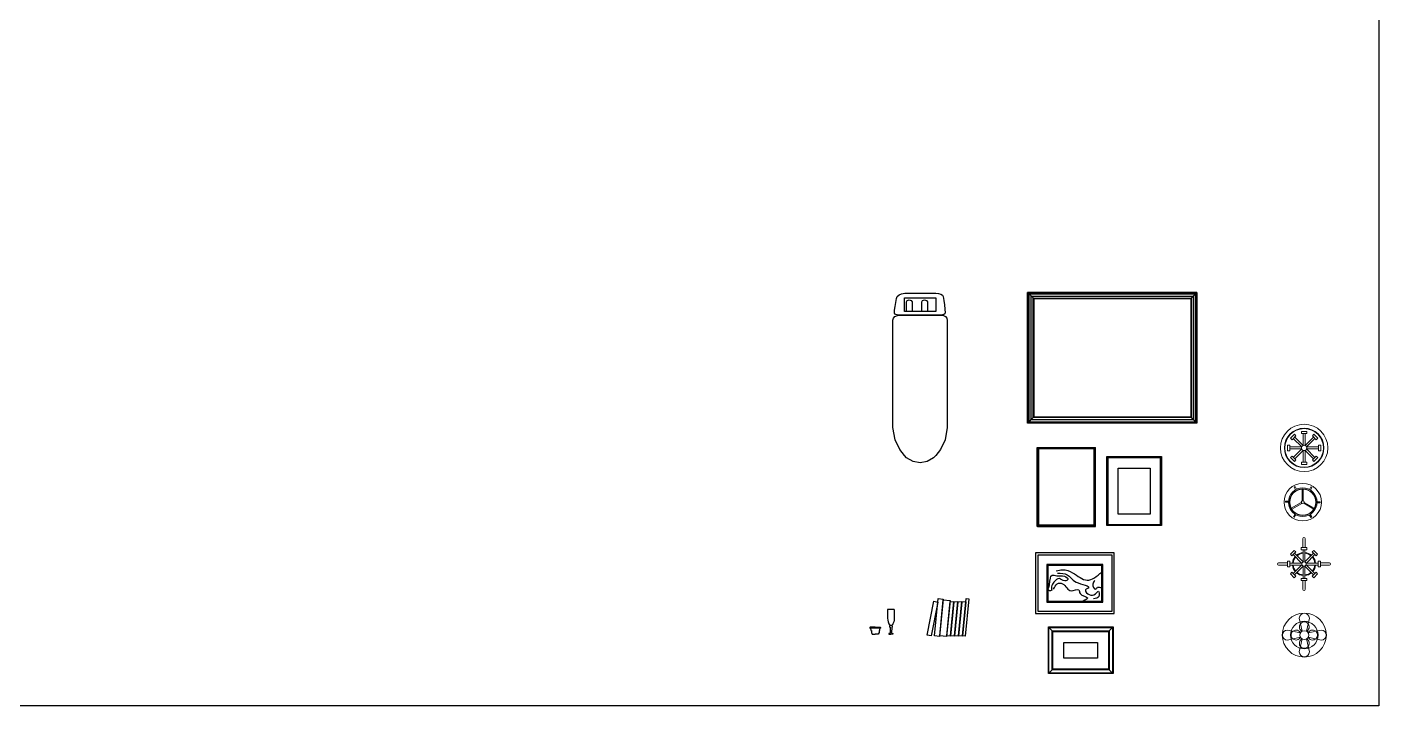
# Model space of a CAD drawing. Header units: millimetres. Extents: x 3103 to 179340, y -10977 to 70536.
# Drawn here: x 118279 to 130548, y 3121 to 9286 of the extents above; entities that cross this region are included whole.
import ezdxf

# ---------------------------------------------------------------- set-up
doc = ezdxf.new("R2010")
doc.units = ezdxf.units.MM
doc.header["$LTSCALE"] = 0.5
doc.linetypes.add('ELGO_LTYPE0', pattern=[0])
doc.layers.add('A8-17', color=6, linetype='Continuous')
doc.layers.add('MEBEL', color=1, linetype='Continuous')
doc.layers.add('Интерьер - Мебель_Ном_пера__11', color=171, linetype='Continuous', lineweight=18)

# ---------------------------------------------------------------- blocks, each defined once
blk = doc.blocks.new('stand 1')
at = {"layer": 'Интерьер - Мебель_Ном_пера__11', "linetype": 'Continuous'}
for p, q in [((-88.388, 123.744), (-123.744, 88.388)), ((-88.388, 123.744), (-74.246, 109.602)), ((-25, 150), (-24.62, 150)), ((-25, 150), (-25, 130)), ((25, 150), (-25, 150)), ((-25, 130), (25, 130)), ((-24.62, 150), (-23.492, 150)), ((-23.492, 150), (-21.651, 150)), ((-21.651, 150), (-19.151, 150)), ((-19.151, 150), (-16.07, 150)), ((-16.07, 150), (-12.5, 150)), ((-12.5, 150), (-8.551, 150)), ((-9, 130), (-9, 22.733)), ((-8.551, 150), (-4.341, 150)), ((-4.341, 150), (0, 150)), ((0, 150), (4.341, 150)), ((4.341, 150), (8.551, 150)), ((8.551, 150), (12.5, 150)), ((9, 130), (9, 22.733)), ((12.5, 150), (16.07, 150)), ((16.07, 150), (19.151, 150)), ((19.151, 150), (21.651, 150)), ((21.651, 150), (23.492, 150)), ((23.492, 150), (24.62, 150)), ((24.62, 150), (25, 150)), ((25, 150), (25, 130)), ((88.388, 123.744), (74.246, 109.602)), ((123.744, 88.388), (88.388, 123.744)), ((-150, 25), (-130, 25)), ((-150, 25), (-150, -25)), ((-150, 25), (-130, 25)), ((-150, 25), (-150, -25)), ((-130, -25), (-130, 25)), ((-130, -25), (-130, 25)), ((-130, 9), (-22.733, 9)), ((-130, 9), (-22.733, 9)), ((-123.744, 88.388), (-109.602, 74.246)), ((-109.602, 74.246), (-74.246, 109.602)), ((-98.288, 85.56), (-22.439, 9.711)), ((-85.56, 98.288), (-9.711, 22.439)), ((85.56, 98.288), (9.711, 22.439)), ((98.288, 85.56), (22.439, 9.711)), ((130, 9), (22.733, 9)), ((74.246, 109.602), (109.602, 74.246)), ((123.744, 88.388), (109.602, 74.246)), ((150, 25), (130, 25)), ((130, 25), (130, -25)), ((150, -25), (150, 25)), ((-150, -25), (-130, -25)), ((-150, -25), (-130, -25)), ((-130, -9), (-22.733, -9)), ((-130, -9), (-22.733, -9)), ((-123.744, -88.388), (-109.602, -74.246)), ((-123.744, -88.388), (-88.388, -123.744)), ((-74.246, -109.602), (-109.602, -74.246)), ((-98.288, -85.56), (-22.439, -9.711)), ((-88.388, -123.744), (-74.246, -109.602)), ((-85.56, -98.288), (-9.711, -22.439)), ((-9, -130), (-9, -22.733)), ((9, -130), (9, -22.733)), ((85.56, -98.288), (9.711, -22.439)), ((98.288, -85.56), (22.439, -9.711)), ((130, -9), (22.733, -9)), ((109.602, -74.246), (74.246, -109.602)), ((88.388, -123.744), (74.246, -109.602)), ((88.388, -123.744), (123.744, -88.388)), ((123.744, -88.388), (109.602, -74.246)), ((150, -25), (130, -25)), ((-25, -150), (-25, -130)), ((25, -130), (-25, -130)), ((-25, -150), (25, -150)), ((25, -150), (25, -130))]:
    blk.add_line(p, q, dxfattribs=at)
for radius in [215, 179.315, 174.987, 24.5]:
    blk.add_circle((0, 0), radius, dxfattribs=at)
blk = doc.blocks.new('stand deco')
at = {"layer": 'Интерьер - Мебель_Ном_пера__11', "linetype": 'Continuous'}
for p, q in [((-123.744, 88.388), (-88.388, 123.744)), ((-88.388, 123.744), (-74.246, 109.602)), ((-25, 150), (-25, 130)), ((-25, 150), (25, 150)), ((-25, 130), (25, 130)), ((-10, 230.93), (-10, 150)), ((-9, 130), (-9, 21.728)), ((9, 21.728), (9, 130)), ((10, 150), (10, 230.96)), ((25, 150), (25, 130)), ((88.388, 123.744), (74.246, 109.602)), ((88.388, 123.744), (123.744, 88.388)), ((-150, 10), (-230.96, 10)), ((-150, -25), (-150, 25)), ((-150, 25), (-130, 25)), ((-130, -25), (-130, 25)), ((-21.728, 9), (-130, 9)), ((-123.744, 88.388), (-109.602, 74.246)), ((-109.602, 74.246), (-74.246, 109.602)), ((-98.288, 85.56), (-18.933, 6.205)), ((-6.205, 18.933), (-85.56, 98.288)), ((-80.328, 67.6), (-80.435, 67.493)), ((-67.493, 80.435), (-67.6, 80.328)), ((-9.03, 22.79), (-9, 22.787)), ((85.56, 98.288), (6.205, 18.933)), ((9, 22.787), (9.03, 22.79)), ((18.933, 6.205), (98.288, 85.56)), ((130, 9), (21.728, 9)), ((22.79, 9.03), (22.787, 9)), ((67.6, 80.328), (67.493, 80.435)), ((74.246, 109.602), (109.602, 74.246)), ((80.435, 67.493), (80.328, 67.6)), ((123.744, 88.388), (109.602, 74.246)), ((130, 25), (130, -25)), ((150, 25), (130, 25)), ((150, 25), (150, -25)), ((230.93, 10), (150, 10)), ((-230.93, -10), (-150, -10)), ((-150, -25), (-130, -25)), ((-130, -9), (-21.728, -9)), ((-123.744, -88.388), (-109.602, -74.246)), ((-88.388, -123.744), (-123.744, -88.388)), ((-74.246, -109.602), (-109.602, -74.246)), ((-18.933, -6.205), (-98.288, -85.56)), ((-88.388, -123.744), (-74.246, -109.602)), ((-85.56, -98.288), (-6.205, -18.933)), ((-80.435, -67.493), (-80.328, -67.6)), ((-9, -22.787), (-9.03, -22.79)), ((-9, -21.728), (-9, -130)), ((6.205, -18.933), (85.56, -98.288)), ((9, -130), (9, -21.728)), ((9.03, -22.79), (9, -22.787)), ((98.288, -85.56), (18.933, -6.205)), ((21.728, -9), (130, -9)), ((22.787, -9), (22.79, -9.03)), ((67.493, -80.435), (67.6, -80.328)), ((109.602, -74.246), (74.246, -109.602)), ((88.388, -123.744), (74.246, -109.602)), ((80.328, -67.6), (80.435, -67.493)), ((123.744, -88.388), (88.388, -123.744)), ((123.744, -88.388), (109.602, -74.246)), ((150, -25), (130, -25)), ((150, -10), (230.96, -10)), ((25, -130), (-25, -130)), ((-25, -150), (-25, -130)), ((25, -150), (-25, -150)), ((-10, -150), (-10, -230.96)), ((10, -230.93), (10, -150)), ((25, -150), (25, -130))]:
    blk.add_line(p, q, dxfattribs=at)
blk.add_circle((0, 0), 19.924, dxfattribs=at)
for centre, radius, start, end in [((0, 230.918), 10, 0.240375, 179.9329), ((-230.918, 0), 10, 90.2404, 269.9329), ((0, 0), 104.851, 139.9241, 175.0153), ((0, 0), 98.688, 140.2325, 174.7675), ((0, 0), 104.851, 94.9241, 130.0759), ((0, 0), 98.688, 95.2325, 129.7675), ((0, 0), 104.851, 49.9241, 85.0759), ((0, 0), 98.688, 50.2325, 84.7675), ((0, 0), 98.688, 5.232471, 39.7675), ((0, 0), 104.851, 4.924123, 40.0759), ((230.918, 0), 10, 270.2404, 89.9329), ((0, 0), 104.851, 184.9359, 220), ((0, 0), 98.688, 185.2325, 220), ((0, 0), 104.851, 229.9241, 265.0759), ((0, 0), 98.688, 230.1344, 264.7675), ((0, 0), 98.688, 275.2325, 309.7675), ((0, 0), 104.851, 274.9241, 310.0759), ((0, 0), 98.688, 320.2325, 354.7675), ((0, 0), 104.851, 319.9241, 355.0759), ((0, -230.918), 10, 180.2404, 359.9329)]:
    blk.add_arc(centre, radius, start, end, dxfattribs=at)
blk = doc.blocks.new('stand deco2')
at = {"layer": 'Интерьер - Мебель_Ном_пера__11', "linetype": 'Continuous'}
for p, q in [((-69.792, 140.883), (-78.452, 135.883)), ((-78.452, 135.883), (-64.976, 112.542)), ((-69.792, 140.883), (-56.123, 117.209)), ((73.874, 138.425), (61.185, 114.648)), ((82.697, 133.717), (69.826, 109.6)), ((82.697, 133.717), (73.874, 138.425)), ((-156.968, 8.952), (-129.631, 9.135)), ((-156.968, 8.952), (-156.901, -1.047)), ((-4.982, 117.895), (-4.982, 12.636)), ((-4.982, 117.895), (-4.982, 12.636)), ((5.018, 12.621), (5.018, 117.893)), ((156.849, 4.189), (129.906, 3.469)), ((157.116, -5.808), (156.849, 4.189)), ((-156.901, -1.047), (-129.95, -0.867)), ((-13.448, -1.908), (-104.632, -54.554)), ((-99.637, -63.217), (-8.496, -10.597)), ((-85.358, -132.035), (-72.006, -108.18)), ((-76.631, -136.919), (-63.468, -113.4)), ((8.691, -10.438), (99.763, -63.018)), ((104.741, -54.345), (13.481, -1.656)), ((72.599, -139.458), (58.459, -116.061)), ((81.157, -134.285), (67.217, -111.219)), ((157.116, -5.808), (129.788, -6.537)), ((-85.358, -132.035), (-76.631, -136.919)), ((72.599, -139.458), (81.157, -134.285))]:
    blk.add_line(p, q, dxfattribs=at)
for radius in [170, 129.953, 121.798, 118, 13.582]:
    blk.add_circle((0, 0), radius, dxfattribs=at)
blk = doc.blocks.new('stand style')
at = {"layer": 'Интерьер - Мебель_Ном_пера__11', "linetype": 'Continuous'}
for p, q in [((-19.816, 34.747), (-45.794, 153.386)), ((19.816, 34.747), (45.794, 153.386)), ((-34.747, 19.816), (-153.386, 45.794)), ((-37.921, 119.052), (-38.627, 118.882)), ((-19.791, 34.64), (-20.43, 34.905)), ((20.43, 34.905), (19.791, 34.64)), ((34.64, 19.791), (34.905, 20.43)), ((34.747, 19.816), (153.386, 45.794)), ((-34.747, -19.816), (-153.386, -45.794)), ((-119.052, -37.921), (-118.882, -38.627)), ((-19.816, -34.747), (-45.794, -153.386)), ((-34.64, -19.791), (-34.905, -20.43)), ((19.791, -34.64), (20.43, -34.905)), ((19.816, -34.747), (45.794, -153.386)), ((34.747, -19.816), (153.386, -45.794))]:
    blk.add_line(p, q, dxfattribs=at)
for radius in [200, 125, 40]:
    blk.add_circle((0, 0), radius, dxfattribs=at)
for centre, radius, start, end in [((0, 152.504), 45.802, 1.102428, 178.8976), ((-152.504, 0), 45.802, 91.1024, 268.8976), ((-75.096, 0.01), 44.907, 134.4169, 225.5987), ((-75.096, 0.01), 44.907, 26.145, 121.8234), ((0.01, 75.096), 44.907, 145.8253, 243.8328), ((0.01, 75.096), 44.907, 44.4169, 135.5987), ((0.01, 75.096), 44.907, 296.145, 31.8234), ((75.096, -0.01), 44.907, 55.8253, 153.8328), ((75.096, -0.01), 44.907, 314.4169, 45.5987), ((152.504, 0), 45.802, 271.1024, 88.8976), ((-75.096, 0.01), 44.907, 235.8253, 333.8328), ((-0.01, -75.096), 44.907, 116.145, 211.8234), ((-0.01, -75.096), 44.907, 224.4169, 315.5987), ((-0.01, -75.096), 44.907, 325.8253, 63.8328), ((75.096, -0.01), 44.907, 206.145, 301.8234), ((0, -152.504), 45.802, 181.1024, 358.8976)]:
    blk.add_arc(centre, radius, start, end, dxfattribs=at)
blk = doc.blocks.new('m_69')
for p, q in [((-16.9, -0.4), (-14.1, 0)), ((-14.1, 0), (14.1, 0)), ((14.1, 0), (16.6, -0.2)), ((-23.2, -15.4), (-22.8, -12)), ((-22.8, -12), (-22.2, -8.3)), ((-22.2, -8.3), (-21.6, -4.8)), ((-21.6, -4.8), (-20.8, -2.9)), ((-20.8, -2.9), (-19.2, -1.4)), ((-19.2, -1.4), (-16.9, -0.4)), ((-14.4, -16.4), (-14.4, -4.1)), ((-14.4, -4.1), (14.1, -4.1)), ((-12.5, -16.4), (-12.4, -7.6)), ((-12.4, -7.6), (-11.7, -6.4)), ((-11.7, -6.4), (-9.9, -6)), ((-9.9, -6), (-8.1, -6.5)), ((-8.1, -6.5), (-7.4, -7.6)), ((-7.4, -7.6), (-7.4, -16.4)), ((1.5, -7.6), (2.2, -6.4)), ((1.5, -16.4), (1.5, -7.6)), ((2.2, -6.4), (4, -6)), ((4, -6), (5.8, -6.5)), ((5.8, -6.5), (6.5, -7.6)), ((6.5, -7.6), (6.5, -16.4)), ((14.1, -4.1), (14.1, -16.4)), ((16.6, -0.2), (18.7, -0.8)), ((18.7, -0.8), (20.1, -1.8)), ((20.1, -1.8), (20.7, -3)), ((20.7, -3), (21.3, -6.5)), ((21.3, -6.5), (21.9, -10.6)), ((21.9, -10.6), (22.4, -14.5)), ((-24.7, -24.5), (-24.2, -22.5)), ((-24.7, -121.7), (-24.7, -24.5)), ((-24.2, -22.5), (-22.9, -21)), ((-23.3, -18.1), (-23.2, -15.4)), ((-23, -18.8), (-23.3, -18.1)), ((-22.2, -19.3), (-23, -18.8)), ((-22.9, -21), (-20.7, -20.1)), ((-20.9, -19.6), (-22.2, -19.3)), ((-19.2, -19.7), (-20.9, -19.6)), ((-20.7, -20.1), (-18, -19.8)), ((18.6, -19.7), (-19.2, -19.7)), ((-18, -19.8), (18.7, -19.8)), ((14.1, -16.4), (-14.4, -16.4)), ((-12.5, -19.8), (-12.5, -19.7)), ((-7.4, -19.8), (-7.4, -19.7)), ((1.4, -19.8), (1.4, -19.7)), ((6.5, -19.8), (6.5, -19.7)), ((20.3, -19.6), (18.6, -19.7)), ((18.7, -19.8), (21.1, -20.1)), ((21.5, -19.2), (20.3, -19.6)), ((21.1, -20.1), (23, -21)), ((22.3, -18.5), (21.5, -19.2)), ((22.6, -17.7), (22.3, -18.5)), ((22.4, -14.5), (22.6, -17.7)), ((23, -21), (24.1, -22.6)), ((24.1, -22.6), (24.5, -24.7)), ((24.5, -24.7), (24.5, -121.7)), ((-22.8, -132.9), (-24.7, -121.7)), ((24.5, -121.7), (22.6, -132.9)), ((-18.5, -141.7), (-22.8, -132.9)), ((22.6, -132.9), (18.4, -141.7)), ((-14.3, -147.4), (-18.5, -141.7)), ((18.4, -141.7), (14.2, -147.4)), ((-12.4, -149.5), (-14.3, -147.4)), ((-6.3, -152.8), (-12.4, -149.5)), ((-0.1, -153.9), (-6.3, -152.8)), ((6.2, -152.8), (-0.1, -153.9)), ((12.2, -149.5), (6.2, -152.8)), ((14.2, -147.4), (12.2, -149.5))]:
    blk.add_line(p, q)
blk = doc.blocks.new('m_178')
at = {"color": 0, "linetype": 'ELGO_LTYPE0'}
for p, q in [((-528.02658, -0.159376), (-528.02658, 716.434396)), ((-528.02658, 716.434396), (-0.177002, 716.434396)), ((-527.752494, 0), (-527.752494, 716.1955)), ((-527.752494, 716.1955), (-521.762658, 710.18945)), ((-527.752494, 716.1955), (0, 716.1955)), ((-521.762658, 710.18945), (-521.762658, 6.006056)), ((-515.579032, 703.98885), (-521.762658, 710.18945)), ((-521.762658, 710.18945), (-5.989838, 710.18945)), ((-515.579032, 12.206644), (-515.579032, 703.98885)), ((-12.173462, 703.98885), (-515.579032, 703.98885)), ((-5.989838, 710.18945), (-12.173462, 703.98885)), ((-12.173462, 12.206644), (-12.173462, 703.98885)), ((0, 716.1955), (-5.989838, 710.18945)), ((-5.989838, 710.18945), (-5.989838, 6.006056)), ((-0.177002, 716.434396), (-0.177002, 716.1955)), ((0, 0), (0, 716.1955)), ((-521.762658, 6.006056), (-527.752494, 0)), ((-527.752494, 0), (0, 0)), ((-521.762658, 6.006056), (-515.579032, 12.206644)), ((-5.989838, 6.006056), (-521.762658, 6.006056)), ((-12.173462, 12.206644), (-515.579032, 12.206644)), ((-5.989838, 6.006056), (-12.173462, 12.206644)), ((0, 0), (-5.989838, 6.006056)), ((-0.177002, 0), (-0.177002, -0.159376)), ((-0.177002, -0.159376), (-528.02658, -0.159376))]:
    blk.add_line(p, q, dxfattribs=at)
blk = doc.blocks.new('m_179')
at = {"color": 0, "linetype": 'ELGO_LTYPE0'}
for p, q in [((-495.015718, 0.009376), (-495.015718, 627.010178)), ((-495.015718, 627.010178), (-485.586454, 617.581248)), ((-495.015718, 627.010178), (-0.009538, 627.010178)), ((-485.586454, 617.581248), (-485.586454, 9.428906)), ((-485.586454, 617.581248), (-9.42936, 617.581248)), ((-9.42936, 617.590642), (0, 627.019524)), ((-9.42936, 9.428906), (-9.42936, 617.590642)), ((0, 627.019524), (0, 0)), ((0, 627.000784), (0.009346, 627.010178)), ((0.009346, 627.010178), (0, 627.010178)), ((-391.296196, 103.708206), (-391.296196, 523.292564)), ((-391.296196, 523.292564), (-103.710176, 523.292564)), ((-103.710176, 523.292564), (-103.710176, 103.708206)), ((-495.025064, 0), (-485.5958, 9.428906)), ((0, 0), (-495.025064, 0)), ((-495.015718, -0.009376), (-495.015718, 0)), ((-495.006372, 0), (-495.015718, -0.009376)), ((-485.5958, 9.428906), (-9.42936, 9.428906)), ((-103.710176, 103.708206), (-391.296196, 103.708206)), ((-9.42936, 9.428906), (0, 0))]:
    blk.add_line(p, q, dxfattribs=at)
blk = doc.blocks.new('m_180')
at = {"color": 0, "linetype": 'ELGO_LTYPE0'}
for p, q in [((-1536.94334, 0.728916), (-1536.94334, 1188.765346)), ((-1536.94334, 1188.765346), (-1536.583614, 1188.406002)), ((-1536.94334, 1188.765346), (-1527.514458, 1179.346192)), ((-1536.702728, 1188.406002), (-1522.708416, 1174.426282)), ((0.36912, 1188.406002), (-1536.702728, 1188.406002)), ((-1527.514458, 1179.346192), (-1527.514458, 10.029208)), ((-1527.26407, 1178.977024), (-9.188652, 1178.977024)), ((-1522.756434, 14.930176), (-1522.756434, 1174.474346)), ((-1522.685958, 1174.523174), (-1517.8998, 1169.741928)), ((-1522.382212, 1174.21943), (-13.941384, 1174.21943)), ((-1518.1242, 1169.966138), (-1514.431048, 1166.276466)), ((-1514.536334, 1166.262638), (-1480.070306, 1131.832706)), ((-1503.910542, 33.656942), (-1503.910542, 1155.648148)), ((-1503.635932, 1155.373776), (-32.767964, 1155.373776)), ((-1485.08358, 52.641118), (-1485.08358, 1136.840736)), ((-1484.789658, 1136.547196), (-51.575756, 1136.547196)), ((-1484.670496, 1136.547386), (-1480.368948, 1132.250512)), ((-1480.368948, 1132.250512), (-1480.368948, 57.221972)), ((-1480.359746, 56.932724), (-1480.359746, 1131.82336)), ((-1480.359746, 1131.82336), (-56.574202, 1131.82336)), ((-1480.070306, 1131.832706), (-56.285144, 1131.832706)), ((-56.583596, 1131.82336), (-56.583596, 1131.832706)), ((-56.574202, 1131.543458), (-51.85976, 1136.26281)), ((-56.574202, 1131.82336), (-56.574202, 56.515146)), ((-48.788262, 1139.33717), (-51.85976, 1136.26281)), ((-51.85976, 1136.26281), (-51.48983, 1136.63293)), ((-51.85976, 1136.26281), (-51.85976, 51.924908)), ((-48.788262, 1139.33717), (-42.09571, 1146.036636)), ((-48.356248, 1139.76947), (-48.788262, 1139.33717)), ((-42.523814, 1145.60796), (-33.0328, 1155.108464)), ((-33.0328, 1155.108464), (-29.23007, 1158.91534)), ((-33.0328, 1155.108464), (-33.0328, 33.117676)), ((-29.23007, 1158.91534), (-29.428912, 1158.716118)), ((-29.23007, 1158.91534), (-22.11876, 1166.033662)), ((-22.102738, 1165.9114), (-14.310552, 1173.711406)), ((-14.310552, 1173.711406), (-13.876582, 1174.146188)), ((-14.186716, 14.29131), (-14.186716, 1173.83548)), ((-13.988686, 1174.172126), (-9.188652, 1178.977024)), ((-9.428882, 1178.736222), (0, 1188.174736)), ((-9.188652, 1178.977024), (-9.428882, 1178.736222)), ((-9.428882, 1178.736222), (-9.428882, 9.419238)), ((0, 1188.036454), (0.36912, 1188.406002)), ((0, 1188.174736), (0, 0)), ((-1537.312318, 0.35957), (-1527.893162, 9.788382)), ((-0.240612, 0.35957), (-1537.312318, 0.35957)), ((-1527.893162, 9.788382), (-9.679318, 9.788382)), ((-1527.514458, 10.029208), (-1527.75488, 9.788382)), ((-1527.514458, 10.029208), (-1522.95704, 14.591122)), ((-1523.069144, 14.617098), (-1520.717002, 16.971588)), ((-1523.002148, 14.546), (-14.56132, 14.546192)), ((-1521.041584, 16.646778), (-1518.276168, 19.41495)), ((-1518.512678, 19.178224), (-1514.789058, 22.905576)), ((-1514.772844, 22.783696), (-1503.910542, 33.656942)), ((-1504.175186, 33.391904), (-33.30741, 33.391904)), ((-1503.910542, 33.656942), (-1485.086728, 52.499712)), ((-52.153492, 52.21827), (-1485.367966, 52.21827)), ((-1485.086728, 52.637994), (-1480.79629, 56.932724)), ((-1480.79629, 56.932724), (-56.574202, 56.932724)), ((-1480.368948, 57.221972), (-1480.658008, 56.932724)), ((-56.873036, 56.932724), (-52.153492, 52.21827)), ((-56.574202, 56.515146), (-52.273036, 52.21827)), ((-33.30741, 33.391904), (-52.153492, 52.21827)), ((-49.078894, 49.146974), (-48.64335, 48.711824)), ((-42.8082, 42.882716), (-42.384004, 42.458892)), ((-33.30741, 33.391904), (-26.141786, 26.233888)), ((-26.141786, 26.233888), (-26.248456, 26.340532)), ((-26.141786, 26.233888), (-22.407008, 22.503232)), ((-22.512914, 22.489356), (-22.174216, 22.151076)), ((-22.174216, 22.151076), (-22.277356, 22.254014)), ((-22.174216, 22.151076), (-14.25705, 14.242482)), ((-9.679318, 9.788382), (-14.234782, 14.339364)), ((-9.679318, 9.788382), (-0.240612, 0.35957)), ((-9.428882, 9.419238), (0, 0)), ((0, 0), (-0.359774, 0.35957))]:
    blk.add_line(p, q, dxfattribs=at)
blk = doc.blocks.new('kartina')
at = {"layer": 'MEBEL'}
for p, q in [((5, -5), (35, -35)), ((552, -35), (582, -5)), ((35, -389), (5, -419)), ((582, -419), (552, -389))]:
    blk.add_line(p, q, dxfattribs=at)
for points in [[(0, 0), (587, 0), (587, -424), (0, -424)], [(5, -5), (582, -5), (582, -419), (5, -419)], [(35, -35), (552, -35), (552, -389), (35, -389)], [(40, -40), (547, -40), (547, -384), (40, -384)], [(140, -140), (447, -140), (447, -284), (140, -284)]]:
    blk.add_lwpolyline(points, close=True, dxfattribs=at)
blk = doc.blocks.new('vv')
at = {"layer": 'A8-17', "color": 8, "linetype": 'ByBlock'}
for points in [[(128172, 45991), (128172, 45440), (128887, 45440), (128887, 45991)], [(128276, 45886), (128276, 45545), (128783, 45545), (128783, 45886)], [(128285, 45877), (128285, 45553), (128774, 45553), (128774, 45877)]]:
    blk.add_lwpolyline(points, close=True, dxfattribs=at)
at = {"layer": 'A8-17', "color": 7, "linetype": 'ByBlock'}
blk.add_lwpolyline([(128192, 45970), (128192, 45461), (128867, 45461), (128867, 45970)], close=True, dxfattribs=at)
at = {"layer": 'A8-17', "color": 8, "linetype": 'ByBlock', "start_tangent": (-0.551984, 0.833855), "end_tangent": (-0.551984, 0.833855)}
blk.add_spline([(128320, 45657), (128317, 45684), (128340, 45727), (128389, 45758), (128437, 45738), (128467, 45751), (128436, 45779), (128365, 45783), (128324, 45790), (128298, 45701), (128300, 45647), (128320, 45657)], degree=3, dxfattribs=at)
at = {"layer": 'A8-17', "color": 8, "linetype": 'ByBlock'}
for points in [[(128359, 45828), (128418, 45838), (128509, 45811), (128641, 45743), (128774, 45818)], [(128372, 45808), (128460, 45793), (128540, 45727), (128650, 45672), (128627, 45656), (128702, 45610), (128744, 45644), (128747, 45597), (128699, 45574)], [(128337, 45662), (128370, 45711), (128418, 45711), (128496, 45647), (128564, 45657), (128577, 45623), (128644, 45582), (128605, 45553)], [(128712, 45741), (128692, 45708), (128718, 45663), (128736, 45679), (128774, 45671)]]:
    blk.add_spline(points, degree=3, dxfattribs=at)

msp = doc.modelspace()

# ---------------------------------------------------------------- linework, layer by layer
at = {"layer": 'MEBEL'}
for points in [[(106491.9, 13303.3), (130548.4, 13303.3), (130548.4, 3121), (106491.9, 3121)], [(126508.7, 4071.9), (126543.5, 4065), (126483, 3757.2), (126448.3, 3764)], [(126546.6, 4096.6), (126594.3, 4090.6), (126561.5, 3753), (126513.6, 3757.6)], [(126593.8, 4085), (126656.8, 4078.9), (126624.9, 3751.5), (126561.9, 3757.6)], [(126655.9, 4069.9), (126691.2, 4066.5), (126660.8, 3754.2), (126625.5, 3757.6)], [(126691.5, 4069.9), (126726.8, 4066.5), (126696.4, 3754.2), (126661.1, 3757.6)], [(126727.1, 4069.9), (126762.4, 4066.5), (126732, 3754.2), (126696.7, 3757.6)], [(126762.7, 4069.9), (126798, 4066.5), (126767.6, 3754.2), (126732.3, 3757.6)], [(126800.8, 4096.2), (126826.6, 4093.9), (126791.8, 3755.3), (126767.9, 3757.6)]]:
    msp.add_lwpolyline(points, close=True, dxfattribs=at)
for points in [[(126089.5, 3997.4), (126089.5, 3919.8, 0.143813), (126109.9, 3850.5, -0.3749999), (126109.3, 3846.8, 0.4608909), (126109.3, 3837.5, 0.0327747), (126113.1, 3834.8), (126113.4, 3786.7), (126112.2, 3782.7), (126101.7, 3777.8), (126101.7, 3774.2), (126119.6, 3774.2)], [(126149.7, 3997.4), (126149.7, 3919.8, -0.143813), (126129.3, 3850.5, 0.3749999), (126129.8, 3846.8, -0.4608909), (126129.8, 3837.5, -0.0327747), (126126.1, 3834.8), (126125.8, 3786.7), (126127, 3782.7), (126137.4, 3777.8), (126137.4, 3774.2), (126119.6, 3774.2)], [(125976.4, 3836.6), (125934.5, 3836.6, 0.4397784), (125927.2, 3828.7), (125933.8, 3828.7), (125933.8, 3820), (125936.9, 3815.4), (125936.9, 3807.5), (125941.7, 3807.5), (125941.7, 3789.5), (125948.5, 3774.2), (125976.4, 3774.2)], [(125976.4, 3836.6), (126018.3, 3836.6, -0.4397784), (126025.5, 3828.7), (126019, 3828.7), (126019, 3820), (126015.9, 3815.4), (126015.9, 3807.5), (126011.1, 3807.5), (126011.1, 3789.5), (126004.3, 3774.2), (125976.4, 3774.2)]]:
    msp.add_lwpolyline(points, format="xyb", dxfattribs=at)
for points in [[(126149.7, 3997.4), (126089.5, 3997.4)], [(126019, 3828.7), (125933.8, 3828.7)], [(126129.3, 3850.5), (126109.9, 3850.5)]]:
    msp.add_lwpolyline(points, dxfattribs=at)

# ---------------------------------------------------------------- block references
for name, p in [('m_180', (128896.3, 5688)), ('stand 1', (129869.5, 5464.2)), ('m_178', (127975.9, 4750.8)), ('m_179', (128574.4, 4758.4)), ('stand deco2', (129856.8, 4971.6)), ('stand deco', (129868.1, 4409.7)), ('vv', (-740.8, -41480.5)), ('stand style', (129870.8, 3764.8)), ('kartina', (127548.1, 3838.5))]:
    msp.add_blockref(name, p, dxfattribs=at)
at = {"layer": 'MEBEL', "xscale": 10, "yscale": 10, "zscale": 10}
msp.add_blockref('m_69', (126385, 6868.1), dxfattribs=at)

doc.saveas('drawing.dxf')
